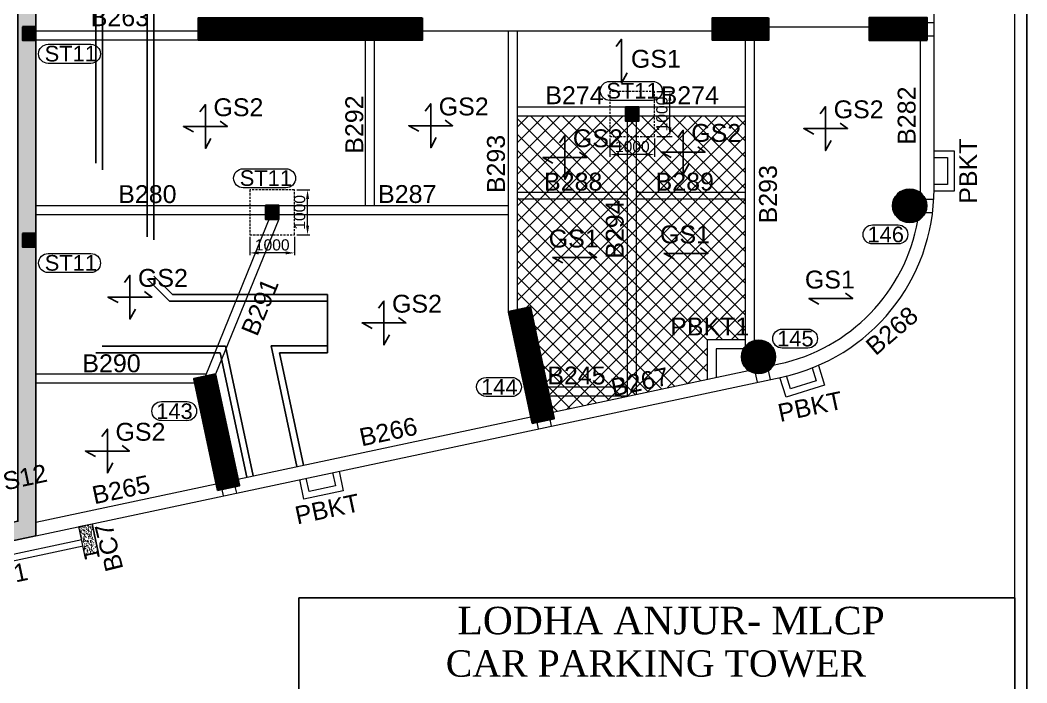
# Model space of a CAD drawing. Header units: millimetres. Extents: x -954 to 225541, y -300291 to -180647.
# Drawn here: x 127025 to 149542, y -234916 to -220089 of the extents above; entities that cross this region are included whole.
import ezdxf
from ezdxf.enums import TextEntityAlignment as Align

# ---------------------------------------------------------------- set-up
doc = ezdxf.new("R2010")
doc.units = ezdxf.units.MM
doc.header["$LTSCALE"] = 100
doc.header["$MEASUREMENT"] = 0
doc.header["$PDMODE"] = 3
doc.linetypes.add('01_ALL FLOOR PLANS_190205$0$HIDDEN2', pattern=[0.1875, 0.125, -0.0625])
doc.linetypes.add('DASHED', pattern=[0.75, 0.5, -0.25])
for name, color, linetype in [('01_ALL FLOOR PLANS_190205$0$WD-ELE-6', 5, 'Continuous'), ('SHEET', 7, 'Continuous'), ('WD-ELE-1', 2, 'Continuous'), ('WD-RCC SLAB HATCH', 253, 'Continuous')]:
    doc.layers.add(name, color=color, linetype=linetype)
for name, color, linetype, lineweight in [('BEAM', 191, 'Continuous', 20), ('BEAM NO (H)', 121, 'Continuous', 20), ('BEAM NO (V)', 121, 'Continuous', 20), ('COL HATCH', 67, 'Continuous', 25), ('colno', 11, 'Continuous', 15), ('COLUMN', 84, 'Continuous', 30), ('DIM', 8, 'Continuous', 13), ('FOOTING', 12, 'Continuous', 20), ('NON STRU. WALL', 3, 'Continuous', 15), ('RET WALL', 31, 'Continuous', 30), ('RET WALL HATCH', 57, 'Continuous', 13), ('SLAB MARK', 241, 'Continuous', 25), ('SLAB NO', 52, 'Continuous', 25), ('STUB', 2, 'Continuous', 30), ('SUNK', 251, 'Continuous', 9)]:
    doc.layers.add(name, color=color, linetype=linetype, lineweight=lineweight)
doc.styles.add('ARIAL', font='arial.ttf')
doc.styles.add('STYLE3', font='times.ttf', dxfattribs={"width": 0.8, "height": 12})
doc.dimstyles.new('150', dxfattribs={"dimscale": 150, "dimtxt": 2.5, "dimasz": 2, "dimexe": 0.5, "dimexo": 0.5, "dimgap": 0.5, "dimtad": 1, "dimdec": 0, "dimzin": 3, "dimdsep": 46, "dimtxsty": 'ARIAL', "dimcen": 0, "dimdle": 1, "dimclrd": 256, "dimclre": 256, "dimclrt": 7, "dimadec": 0, "dimazin": 0, "dimtfac": 1, "dimtdec": 0, "dimtmove": 0, "dimatfit": 3, "dimfxl": 0, "dimtolj": 1, "dimtzin": 0, "dimlwd": -1, "dimlwe": -1, "dimarcsym": 0})
pattern_1 = [(45, (-98996.892, -734137.501), (-8.83883476, 8.83883476), [])]

# ---------------------------------------------------------------- blocks, each defined once
blk = doc.blocks.new('*D84')
at = {"layer": 'Defpoints', "color": 0, "transparency": 16777216}
for p in [(132163, -224889), (133163, -224889), (132163, -225297)]:
    blk.add_point(p, dxfattribs=at)
at = {"layer": 'DIM', "transparency": 16777216}
for p, q in [((132163, -224939), (132163, -225347)), ((133163, -224939), (133163, -225347)), ((132963, -225297), (132363, -225297))]:
    blk.add_line(p, q, dxfattribs=at)
for points in [[(132363, -225263), (132363, -225330), (132163, -225297)], [(132963, -225263), (132963, -225330), (133163, -225297)]]:
    blk.add_solid(points, dxfattribs=at)
at = {"layer": 'DIM', "color": 7, "transparency": 16777216, "insert": (132663, -225119), "char_height": 250, "attachment_point": 5, "style": 'ARIAL'}
blk.add_mtext('\\A1;1000', dxfattribs=at)
blk = doc.blocks.new('*D85')
at = {"layer": 'Defpoints', "color": 0, "transparency": 16777216}
for p in [(133163, -223889), (133454, -223889), (133163, -224889)]:
    blk.add_point(p, dxfattribs=at)
at = {"layer": 'DIM', "transparency": 16777216}
for p, q in [((133213, -223889), (133504, -223889)), ((133454, -224689), (133454, -224089)), ((133213, -224889), (133504, -224889))]:
    blk.add_line(p, q, dxfattribs=at)
for points in [[(133421, -224089), (133487, -224089), (133454, -223889)], [(133421, -224689), (133487, -224689), (133454, -224889)]]:
    blk.add_solid(points, dxfattribs=at)
at = {"layer": 'DIM', "color": 7, "transparency": 16777216, "insert": (133276, -224389), "char_height": 250, "attachment_point": 5, "rotation": 90, "style": 'ARIAL'}
blk.add_mtext('\\A1;1000', dxfattribs=at)
blk = doc.blocks.new('*D238')
at = {"layer": 'Defpoints', "color": 0, "transparency": 16777216}
for p in [(140217, -222689), (141217, -222689), (140217, -223097)]:
    blk.add_point(p, dxfattribs=at)
at = {"layer": 'DIM', "transparency": 16777216}
for p, q in [((140217, -222739), (140217, -223147)), ((141217, -222739), (141217, -223147)), ((141017, -223097), (140417, -223097))]:
    blk.add_line(p, q, dxfattribs=at)
for points in [[(140417, -223063), (140417, -223130), (140217, -223097)], [(141017, -223063), (141017, -223130), (141217, -223097)]]:
    blk.add_solid(points, dxfattribs=at)
at = {"layer": 'DIM', "color": 7, "transparency": 16777216, "insert": (140717, -222919), "char_height": 250, "attachment_point": 5, "style": 'ARIAL'}
blk.add_mtext('\\A1;1000', dxfattribs=at)
blk = doc.blocks.new('*D239')
at = {"layer": 'Defpoints', "color": 0, "transparency": 16777216}
for p in [(141217, -221689), (141558, -221689), (141217, -222689)]:
    blk.add_point(p, dxfattribs=at)
at = {"layer": 'DIM', "transparency": 16777216}
for p, q in [((141267, -221689), (141608, -221689)), ((141558, -222489), (141558, -221889)), ((141267, -222689), (141608, -222689))]:
    blk.add_line(p, q, dxfattribs=at)
for points in [[(141525, -221889), (141591, -221889), (141558, -221689)], [(141525, -222489), (141591, -222489), (141558, -222689)]]:
    blk.add_solid(points, dxfattribs=at)
at = {"layer": 'DIM', "color": 7, "transparency": 16777216, "insert": (141380, -222189), "char_height": 250, "attachment_point": 5, "rotation": 90, "style": 'ARIAL'}
blk.add_mtext('\\A1;1000', dxfattribs=at)
blk = doc.blocks.new('A$C4B8E2928')
at = {"layer": 'NON STRU. WALL', "lineweight": 13}
h = blk.add_hatch(dxfattribs=at)
h.set_pattern_fill('AR-CONC', color=8, scale=15, style=0)
h.set_pattern_definition([(50, (-47286.1, -571132.81), (107.589027, -9.41282), [11.25, -123.75]), (355, (-47286.1, -571132.81), (-20.8127, 112.82882), [9, -99]), (100.451444, (-47277.14, -571133.6), (86.776327, 103.415999), [9.561029, -105.171317]), (46.1842, (-47286.1, -571102.81), (160.0862, -24.827892), [16.875, -185.625]), (96.635635, (-47272.76, -571104.88), (140.19929, 146.11779), [14.34155, -157.757064]), (351.184164, (-47286.1, -571102.81), (140.19929, 146.11779), [13.5, -148.5]), (21, (-47271.1, -571110.31), (89.536058, -60.392834), [11.25, -123.75]), (326, (-47271.1, -571110.31), (36.4973, 108.772507), [9, -99]), (71.451445, (-47263.64, -571115.34), (126.033357, 48.379673), [9.561029, -105.171317]), (37.5, (-47286.103, -571132.81), (1.8239783, 49.934078), [0, -97.8, 0, -100.5, 0, -99.375]), (7.5, (-47286.103, -571132.81), (39.4604306, 59.161757), [0, -57.3, 0, -95.55, 0, -37.875]), (327.5, (-47319.553, -571132.81), (80.0733654, -3.3832308), [0, -37.5, 0, -117, 0, -155.25]), (317.5, (-47334.55, -571132.81), (87.477925, 15.015747), [0, -48.75, 0, -77.7, 0, -110.25])])
h.paths.add_polyline_path([(127518, -25295), (127225, -25358), (127360, -25994), (127654, -25931)])
at = {"layer": 'NON STRU. WALL'}
blk.add_lwpolyline([(127225, -25358), (127518, -25295), (127654, -25931), (127360, -25994)], close=True, dxfattribs=at)

msp = doc.modelspace()

# ---------------------------------------------------------------- hatches: boundary and pattern name
at = {"layer": 'COL HATCH'}
h = msp.add_hatch(dxfattribs=at)
h.set_pattern_fill('ANSI31', color=256, scale=100, style=0)
h.set_pattern_definition(pattern_1)
h.paths.add_polyline_path([(136015.2, -220038.9), (136015.2, -220538.9), (131015.2, -220538.9), (131015.2, -220038.9)])
h = msp.add_hatch(dxfattribs=at)
h.set_pattern_fill('ANSI31', color=256, scale=100, style=0)
h.set_pattern_definition(pattern_1)
h.paths.add_polyline_path([(143764.2, -220038.9), (143764.2, -220538.9), (142514.2, -220538.9), (142514.2, -220038.9)])
h = msp.add_hatch(dxfattribs=at)
h.set_pattern_fill('ANSI31', color=256, scale=100, style=0)
h.set_pattern_definition([(45, (-98645.892, -734137.501), (-8.83883476, 8.83883476), [])])
h.paths.add_polyline_path([(147315.2, -220538.9), (147315.2, -220038.9), (146015.2, -220038.9), (146015.2, -220538.9)])
h = msp.add_hatch(dxfattribs=at)
h.set_pattern_fill('ANSI31', color=256, scale=100, style=0)
h.set_pattern_definition([(45, (-325804.151, -599340.874), (-8.83883476, 8.83883476), [])])
edge = h.paths.add_edge_path()
edge.add_arc((146920, -224242.9), 375, 0, 360)
h = msp.add_hatch(dxfattribs=at)
h.set_pattern_fill('ANSI31', color=256, scale=100, angle=-0.22892, style=0)
h.set_pattern_definition([(44.771079, (-103168.489, -734117.602), (-8.8034494, 8.87407902), [])])
h.paths.add_polyline_path([(138481, -229108.1), (138970, -229004), (138439.1, -226509.8), (137950, -226614)])
h = msp.add_hatch(dxfattribs=at)
h.set_pattern_fill('ANSI31', color=256, scale=100, style=0)
h.set_pattern_definition([(45, (-326380.428, -599329.032), (-8.83883476, 8.83883476), [])])
edge = h.paths.add_edge_path()
edge.add_arc((143540.2, -227622.8), 375, 0, 360)
h = msp.add_hatch(dxfattribs=at)
h.set_pattern_fill('ANSI31', color=256, scale=100, angle=-0.22892, style=0)
h.set_pattern_definition([(44.771079, (-110210.697, -735616.704), (-8.8034494, 8.87407902), [])])
h.paths.add_polyline_path([(131438.8, -230607.2), (131927.8, -230503.1), (131396.9, -228008.9), (130907.8, -228113.1)])
at = {"layer": 'RET WALL HATCH'}
h = msp.add_hatch(dxfattribs=at)
h.set_pattern_fill('ANSI33', color=256, scale=1000, style=0)
h.set_pattern_definition([(45, (180198, 657046.5), (-176.776695, 176.776695), []), (45, (180374.77, 657046.5), (-176.776695, 176.776695), [125, -62.5])])
h.paths.add_polyline_path([(114865.2, -211188.9), (96515.2, -211188.9), (96515.2, -205288.9), (114865.2, -205288.9)], flags=16)
h.paths.add_polyline_path([(114865.2, -204788.9), (96515.2, -204788.9), (96515.2, -199038.9), (114865.2, -199038.9)], flags=16)
h.paths.add_polyline_path([(114865.2, -211688.9), (114865.2, -217638.9), (96515.2, -217638.9), (96515.2, -211688.9)], flags=16)
h.paths.add_polyline_path([(114865.2, -218038.9), (114865.2, -230488.9), (106315.2, -230488.9), (106315.2, -218038.9)], flags=16)
h.paths.add_polyline_path([(105915.2, -218038.9), (105915.2, -230488.9), (96515.2, -230488.9), (96515.2, -218038.9)], flags=16)
h.paths.add_polyline_path([(96115.2, -211238.9), (84765.2, -211238.9), (84765.2, -211638.9), (96115.2, -211638.9), (96115.2, -217638.9), (84765.2, -217638.9), (84765.2, -218038.9), (96115.2, -218038.9), (96115.2, -230488.9), (84765.2, -230488.9), (84765.2, -198938.9), (96115.2, -198938.9), (96115.2, -204838.9), (84765.2, -204838.9), (84765.2, -205238.9), (96115.2, -205238.9)], flags=16)
h.paths.add_polyline_path([(100720.6, -235331.2), (103171.9, -240254.7), (99322.5, -242171.2), (96871.3, -237247.6)], flags=16)
h.paths.add_polyline_path([(94470.6, -233323.2), (96331.3, -237060.5), (98964.5, -242349.4), (88490.7, -247563.9), (83997.2, -238538.2), (92443.2, -234332.7)], flags=16)
h.paths.add_polyline_path([(84765.2, -205238.9), (84765.2, -204838.9), (86052.2, -204838.9), (86052.2, -205238.9)], flags=16)
h.paths.add_polyline_path([(96515.2, -201188.9), (96115.2, -201188.9), (96115.2, -199038.9), (96515.2, -199038.9)], flags=16)
h.paths.add_polyline_path([(96115.2, -230488.9), (96115.2, -229088.9), (96515.2, -229088.9), (96515.2, -230488.9)], flags=16)
h.paths.add_polyline_path([(106315.2, -229088.9), (106315.2, -230488.9), (105915.2, -230488.9), (105915.2, -229088.9)], flags=16)
h.paths.add_polyline_path([(94716.9, -233817.5), (95074.7, -233639.3), (94650.2, -232786.4), (83461.5, -238359.9), (88310.9, -248100.3), (100127.4, -242217.3), (99949.2, -241859.2), (99949.3, -241859.2), (100127.4, -242217.3), (116940, -233846.9), (127375.2, -231625.5), (127375.2, -198538.9), (84365.2, -198538.9), (84365.2, -230888.9), (98715.2, -230888.9), (98715.2, -230488.9), (101415.2, -230488.9), (101415.2, -230888.9), (115265.2, -230888.9), (115265.2, -199038.9), (118715.2, -199038.9), (118715.2, -198938.9), (126975.2, -198938.9), (126975.2, -231301.7), (116807.1, -233466.2), (103533.4, -240074.7), (100900.4, -234794.8), (96693, -236889.5), (96033, -235564), (95674.9, -235742.3), (95006.2, -234399.5), (95364.3, -234221.3), (95364.3, -234221.3), (95006.5, -234399.4)])
at = {"layer": 'STUB', "lineweight": 15}
h = msp.add_hatch(dxfattribs=at)
h.set_pattern_fill('ANSI31', color=67, scale=100, angle=-116.467025, style=0)
h.paths.add_polyline_path([(127075.2, -220238.9), (127075.2, -220538.9), (127375.2, -220538.9), (127375.2, -220238.9)])
h = msp.add_hatch(dxfattribs=at)
h.set_pattern_fill('ANSI31', color=67, scale=100, angle=-116.467025, style=0)
h.paths.add_polyline_path([(140566.5, -222038.8), (140566.5, -222338.8), (140866.5, -222338.8), (140866.5, -222038.8)])
h = msp.add_hatch(dxfattribs=at)
h.set_pattern_fill('ANSI31', color=67, scale=100, angle=-116.46703, style=0)
h.set_pattern_definition([(288.5329749, (1434254.276, -1196729.491), (11.85176104, 3.97312979), [])])
h.paths.add_polyline_path([(132512.6, -224238.9), (132512.6, -224538.9), (132812.6, -224538.9), (132812.6, -224238.9)])
h = msp.add_hatch(dxfattribs=at)
h.set_pattern_fill('ANSI31', color=67, scale=100, angle=-116.467025, style=0)
h.paths.add_polyline_path([(127075.2, -224863.9), (127075.2, -225163.9), (127375.2, -225163.9), (127375.2, -224863.9)])
at = {"layer": 'SUNK'}
h = msp.add_hatch(dxfattribs=at)
h.set_pattern_fill('ANSI37', color=256, scale=2000)
h.paths.add_polyline_path([(138150, -222238.8), (143250, -222238.8), (143250, -227241.6), (142390, -227241.6), (142390, -228122.6), (138938.8, -228857.2), (138439.1, -226509.8), (138150, -226571.4)])
at = {"layer": 'WD-RCC SLAB HATCH', "ltscale": 1000}
h = msp.add_hatch(dxfattribs=at)
h.set_pattern_fill('ANSI31', color=256, scale=45, angle=-257.98261)
h.set_pattern_definition([(147.01738666, (1014029.3794, -118411.256), (-3.062162878, -4.71845139), [])])
h.paths.add_polyline_path([(128475.5, -232055.9), (128493.6, -232141, 0.4142136), (128497.1, -232143.3), (128500.1, -232142.7, 0.3816891), (128502.5, -232139.4), (128495.2, -232064.4, -0.3816891), (128499.1, -232059), (128748.6, -232005.9, -0.3816891), (128754.4, -232009.3), (128778.2, -232080.7, 0.3816891), (128781.7, -232082.7), (128784.7, -232082.1, 0.4142136), (128787, -232078.5), (128768.9, -231993.4)])

# ---------------------------------------------------------------- linework, layer by layer
at = {"color": 5}
msp.add_lwpolyline([(-953.5, -300291), (149541.8, -300291), (149541.8, -193995.9), (-953.5, -193995.9)], close=True, dxfattribs=at)
at = {"color": 0, "linetype": 'ByBlock'}
msp.add_lwpolyline([(133259, -233016.2), (149275.6, -233016.2), (149275.6, -300024.9), (133259, -300024.9)], close=True, dxfattribs=at)
at = {"layer": '01_ALL FLOOR PLANS_190205$0$WD-ELE-6', "linetype": '01_ALL FLOOR PLANS_190205$0$HIDDEN2', "ltscale": 1000}
for p, q in [((128715.2, -210788.9), (128715.2, -227528.9)), ((128864.9, -210939.6), (128864.9, -227379.6)), ((133896.9, -226229.6), (133896.9, -227528.9)), ((128861.9, -227379.6), (131620.8, -227379.6)), ((131620.8, -227379.6), (132238.9, -230283.5)), ((128715.2, -227528.9), (131502.6, -227528.9)), ((131499.3, -227529.6), (132092.2, -230314.7)), ((132828.3, -227528.9), (133896.9, -227528.9)), ((132828.3, -227528.9), (133363.7, -230044))]:
    msp.add_line(p, q, dxfattribs=at)
for points in [[(130768.2, -213738.9), (130768.2, -211938.9), (130368.2, -211938.9), (129864.9, -212438.9), (129864.9, -225878.9), (130368.2, -226379.6), (133899.9, -226379.6)], [(131015.2, -213738.9), (130618.2, -213738.9), (130618.2, -212088.9), (130430, -212088.9), (130014.9, -212501.4), (130014.9, -225816.6), (130430.1, -226229.6), (133899.9, -226229.6)], [(133217, -230075.3), (132643, -227378.9), (133896.9, -227378.9)]]:
    msp.add_lwpolyline(points, dxfattribs=at)
at = {"layer": 'BEAM'}
for p, q in [((147315.2, -220138.9), (147465.2, -220138.9)), ((131015.2, -220338.9), (127375.2, -220338.9)), ((142514.2, -220338.9), (136015.2, -220338.9)), ((137950, -226614), (137950, -220338.9)), ((138150, -226614), (138150, -220338.9)), ((143764.2, -220238.9), (146015.2, -220238.9)), ((131015.2, -220538.9), (127375.2, -220538.9)), ((134750, -224238.9), (134750, -220538.9)), ((134950, -224238.9), (134950, -220538.9)), ((143250, -227385.2), (143250, -220538.9)), ((143450, -227251.8), (143450, -220538.9)), ((147315.2, -220438.9), (147465.2, -220438.9)), ((143250, -222038.8), (138150, -222038.8)), ((143250, -222238.8), (138150, -222238.8)), ((140600, -222238.8), (140600, -228503.6)), ((140800, -222238.8), (140800, -228461)), ((138150, -223935.6), (140600, -223935.6)), ((140800, -223935.6), (143250, -223935.6)), ((127375.2, -224238.9), (132512.6, -224238.9)), ((132812.6, -224238.9), (137950, -224238.9)), ((138150, -224085.6), (140600, -224085.6)), ((140800, -224085.6), (143250, -224085.6)), ((147263.7, -224092.9), (147459.3, -224092.9)), ((127375.2, -224438.9), (132512.6, -224438.9)), ((132627.4, -224463.4), (131160.3, -228059.3)), ((132812.6, -224438.9), (137950, -224438.9)), ((147263.7, -224392.9), (147433, -224392.9)), ((132812.6, -224538.9), (131396.9, -228008.9)), ((131180.9, -228008.9), (127375.2, -228008.9)), ((143465, -227990.2), (143507.8, -228191.3)), ((143758.4, -227927.7), (143801.2, -228128.9)), ((130907.8, -228208.9), (127375.2, -228208.9)), ((140600, -228303.6), (138820.9, -228303.6)), ((140600, -228503.6), (138863.5, -228503.6)), ((138578.8, -229087.2), (138610, -229234)), ((138872.2, -229024.8), (138903.4, -229171.5)), ((131830, -230523.9), (131861.2, -230670.6)), ((131536.6, -230586.3), (131567.8, -230733.1)), ((128402.6, -231713.6), (124596.3, -232523.8)), ((128433.8, -231860.3), (124632.4, -232669.5))]:
    msp.add_line(p, q, dxfattribs=at)
for points in [[(127375.2, -231625.6), (144060.4, -228073.7, 0.3540332), (147465.2, -223867.9), (147465.2, -202838.9, 0.4142136), (143165.2, -198538.9), (127375.2, -198538.9)], [(147159.5, -224083.6, 0.0131579), (147165.2, -223867.9), (147165.2, -220533.5)], [(143866, -227808.4), (143998, -227780.3, 0.3051122), (147103, -224570.3)]]:
    msp.add_lwpolyline(points, format="xyb", dxfattribs=at)
for points in [[(147465.2, -223013.9), (147915.2, -223013.9), (147915.2, -223913.9), (147465.2, -223913.9)], [(147465.2, -223163.9), (147765.2, -223163.9), (147765.2, -223763.9), (147465.2, -223763.9)], [(143250, -227241.6), (142390, -227241.6), (142390, -228122.6)], [(143250, -227441.6), (142590, -227441.6), (142590, -228080)], [(144877.9, -227812.1), (145016.6, -228254.3), (144157.9, -228523.8), (144019.4, -228082.4)], [(138938.8, -228857.2), (143318.1, -227925)], [(144738.6, -227869.7), (144828.6, -228156.1), (144256.1, -228335.8), (144166.4, -228049.8)], [(131896.6, -230356.4), (138449.7, -228961.4)], [(134159.8, -230181.5), (134253.5, -230621.7), (133373.2, -230809.1), (133279.5, -230368.9)], [(134013.1, -230212.8), (134075.5, -230506.2), (133488.7, -230631.1), (133426.2, -230337.7)], [(127375.2, -231318.8), (131407.5, -230460.5)], [(128768.9, -231993.4), (128475.5, -232055.9), (128340.1, -231420.1)], [(128768.9, -231993.4), (128633.6, -231357.7)]]:
    msp.add_lwpolyline(points, dxfattribs=at)
at = {"layer": 'colno'}
for points in [[(127650.5, -221056.6, -1), (127650.5, -220629.2), (128607.5, -220629.2, -1), (128607.5, -221056.6)], [(140213.8, -221886.1, -1), (140213.8, -221458.7), (141170.8, -221458.7, -1), (141170.8, -221886.1)], [(132014.2, -223840.8, -1), (132014.2, -223413.4), (132971.1, -223413.4, -1), (132971.1, -223840.8)], [(127652.5, -225737.4, -1), (127652.5, -225310), (128609.5, -225310, -1), (128609.5, -225737.4)], [(144071.8, -227428, -1), (144071.8, -227000.6), (144644.3, -227000.6, -1), (144644.3, -227428)]]:
    msp.add_lwpolyline(points, format="xyb", close=True, dxfattribs=at)
for points, elevation in [([(146092.5, -225097.3, -1), (146092.5, -224669.9), (146665.1, -224669.9, -1), (146665.1, -225097.3)], 10188.5), ([(137448.5, -228508.5, -1), (137450.3, -228081.1), (138022.8, -228083.4, -1), (138021.1, -228510.8)], -1455.5), ([(130184, -229049.8, -1), (130185.7, -228622.4), (130758.3, -228624.7, -1), (130756.6, -229052.1)], -1455.5)]:
    msp.add_lwpolyline(points, format="xyb", close=True, dxfattribs=dict(at, elevation=elevation))
at = {"layer": 'COLUMN'}
for points in [[(136015.2, -220038.9), (136015.2, -220538.9), (131015.2, -220538.9), (131015.2, -220038.9)], [(143764.2, -220038.9), (143764.2, -220538.9), (142514.2, -220538.9), (142514.2, -220038.9)], [(147315.2, -220538.9), (147315.2, -220038.9), (146015.2, -220038.9), (146015.2, -220538.9)], [(138481, -229108.1), (138970, -229004), (138439.1, -226509.8), (137950, -226614)], [(131438.8, -230607.2), (131927.8, -230503.1), (131396.9, -228008.9), (130907.8, -228113.1)]]:
    msp.add_lwpolyline(points, close=True, dxfattribs=at)
for centre in [(146920, -224242.9), (143540.2, -227622.8)]:
    msp.add_circle(centre, 375, dxfattribs=at)
at = {"layer": 'FOOTING', "linetype": 'DASHED'}
for points in [[(140216.5, -221688.8), (140216.5, -222688.8), (141216.5, -222688.8), (141216.5, -221688.8)], [(132162.6, -223888.9), (132162.6, -224888.9), (133162.6, -224888.9), (133162.6, -223888.9)]]:
    msp.add_lwpolyline(points, close=True, dxfattribs=at)
at = {"layer": 'RET WALL', "lineweight": 25}
msp.add_lwpolyline([(116807.1, -233466.2), (126975.2, -231301.7), (126975.2, -198938.9), (118665.2, -198938.9), (118665.2, -199038.9), (115265.2, -199038.9), (115265.2, -230888.9), (84365.2, -230888.9), (84365.2, -198538.9), (127375.2, -198538.9), (127375.2, -231625.5), (116940, -233846.9), (88310.9, -248100.3), (83461.5, -238359.9), (94650.2, -232786.4), (96693, -236889.5), (100900.4, -234794.8), (103533.4, -240074.7), (116807.1, -233466.2)], dxfattribs=at)
at = {"layer": 'SLAB MARK', "elevation": 0}
for points in [[(140354.9, -220678.5), (140477.7, -220514.9), (140477.7, -221496.5), (140600.5, -221271.5)], [(131045.9, -222141.5), (131168.7, -221977.9), (131168.7, -222959.5), (131291.5, -222734.6)], [(136084.9, -222124.5), (136207.7, -221960.9), (136207.7, -222942.5), (136330.5, -222717.6)], [(131495.9, -222345.9), (131659.5, -222468.7), (130677.9, -222468.7), (130902.9, -222591.6)], [(136534.9, -222328.9), (136698.5, -222451.7), (135716.9, -222451.7), (135941.9, -222574.6)], [(139754.3, -225276.6), (139917.9, -225399.4), (138936.3, -225399.4), (139161.2, -225522.2)], [(142244.3, -225183.6), (142407.9, -225306.4), (141426.3, -225306.4), (141651.2, -225429.2)], [(129357.9, -225959.5), (129480.7, -225795.9), (129480.7, -226777.5), (129603.5, -226552.6)], [(129807.9, -226163.9), (129971.5, -226286.7), (128989.9, -226286.7), (129214.9, -226409.6)], [(145484.3, -226194.6), (145647.9, -226317.4), (144666.3, -226317.4), (144891.2, -226440.2)], [(135039.9, -226536.5), (135162.7, -226372.9), (135162.7, -227354.5), (135285.5, -227129.6)], [(135489.9, -226740.9), (135653.5, -226863.7), (134671.9, -226863.7), (134896.9, -226986.6)]]:
    msp.add_lwpolyline(points, dxfattribs=at)
at = {"layer": 'SLAB MARK'}
for points in [[(144918, -222188), (145040.8, -222024.4), (145040.8, -223006), (145163.6, -222781)], [(145368, -222392.4), (145531.6, -222515.2), (144550, -222515.2), (144775, -222638)], [(139085.2, -222835.8), (139208, -222672.2), (139208, -223653.8), (139330.8, -223428.8)], [(141732.2, -222715.8), (141855, -222552.2), (141855, -223533.8), (141977.8, -223308.8)], [(139535.2, -223040.2), (139698.8, -223163), (138717.2, -223163), (138942.2, -223285.8)], [(142182.2, -222920.2), (142345.8, -223043), (141364.2, -223043), (141589.2, -223165.8)], [(128855, -229402.6), (128977.8, -229239), (128977.8, -230220.6), (129100.6, -229995.7)], [(129305, -229607), (129468.6, -229729.8), (128487, -229729.8), (128712, -229852.6)]]:
    msp.add_lwpolyline(points, dxfattribs=at)
at = {"layer": 'STUB'}
for points in [[(127075.2, -220238.9), (127075.2, -220538.9), (127375.2, -220538.9), (127375.2, -220238.9)], [(140566.5, -222038.8), (140566.5, -222338.8), (140866.5, -222338.8), (140866.5, -222038.8)], [(132512.6, -224238.9), (132512.6, -224538.9), (132812.6, -224538.9), (132812.6, -224238.9)], [(127075.2, -224863.9), (127075.2, -225163.9), (127375.2, -225163.9), (127375.2, -224863.9)]]:
    msp.add_lwpolyline(points, close=True, dxfattribs=at)
at = {"layer": 'SUNK', "color": 6}
msp.add_lwpolyline([(-687.4, -300024.9), (149275.6, -300024.9), (149275.6, -194262.1), (-687.4, -194262.1)], close=True, dxfattribs=at)
at = {"layer": 'WD-ELE-1', "ltscale": 1000}
msp.add_lwpolyline([(128748.6, -232005.9, -0.3816891), (128754.4, -232009.3), (128778.2, -232080.7, 0.3816891), (128781.7, -232082.7), (128784.7, -232082.1, 0.4142136), (128787, -232078.5), (128768.9, -231993.4), (128475.5, -232055.9), (128493.6, -232141, 0.4142136), (128497.1, -232143.3), (128500.1, -232142.7, 0.3816891), (128502.5, -232139.4), (128495.2, -232064.4, -0.3816891), (128499.1, -232059), (128748.6, -232005.9)], format="xyb", dxfattribs=at)

# ---------------------------------------------------------------- block references
at = {"layer": 'NON STRU. WALL'}
msp.add_blockref('A$C4B8E2928', (1115.2, -206062.3), dxfattribs=at)

# ---------------------------------------------------------------- texts
at = {"layer": 'BEAM NO (H)', "style": 'ARIAL'}
for s, p in [('B263', (129256.4, -220024.3, 0)), ('B274', (139422.9, -221769.4, 0)), ('B274', (142001.9, -221769.4, 0)), ('B288', (139394.8, -223702.4, 0)), ('B289', (141889.8, -223702.4, 0)), ('B280', (129870.8, -223981.4, 0)), ('B287', (135683.8, -223979.4, 0)), ('PBKT1', (142448.6, -226943.4, 0)), ('B290', (129068.8, -227766.3, 0)), ('B245', (139468.4, -228039.4, 0))]:
    msp.add_text(s, height=400, dxfattribs=at).set_placement(p, align=Align.MIDDLE_CENTER)
for s, rotation, p in [('B268', 40.65252, (146522.9, -227035.3)), ('B267', 12.01739, (140884, -228181.7)), ('PBKT', 12.01739, (144695.2, -228733.7)), ('B266', 12.01739, (135259.2, -229295.1)), ('B265', 12.01739, (129281.3, -230590.9)), ('PBKT', 12.01739, (133894.3, -231025.8)), ('PB1', 12.01739, (126668.1, -232520.8))]:
    msp.add_text(s, height=400, rotation=rotation, dxfattribs=at).set_placement(p, align=Align.MIDDLE_CENTER)
at = {"layer": 'BEAM NO (V)', "style": 'ARIAL'}
for s, rotation, p in [('B282', 90, (146852.7, -222226.4)), ('B292', 90, (134498.7, -222425.7, 0)), ('B293', 90, (137667.7, -223307.7, 0)), ('PBKT', 90, (148227.7, -223467.7)), ('B293', 90, (143751.7, -223985.1)), ('B294', 90, (140323.7, -224774.7, 0)), ('B291', 67.80519, (132387.1, -226505.7)), ('BC7', 103.91714, (129011.1, -231884.4))]:
    msp.add_text(s, height=400, rotation=rotation, dxfattribs=at).set_placement(p, align=Align.MIDDLE_CENTER)
at = {"layer": 'colno', "style": 'ARIAL'}
for s, p in [('ST11', (128157.7, -220838.6, -10188.5)), ('ST11', (140721, -221668, -10188.5)), ('ST11', (132521.4, -223622.8, -10188.5)), ('146', (146385.1, -224883.1)), ('ST11', (128159.7, -225519.4, -10188.5)), ('145', (144364.3, -227213.8, -10188.5))]:
    msp.add_text(s, height=350, dxfattribs=at).set_placement(p, align=Align.MIDDLE_CENTER)
for s, p in [('144', (137741.9, -228295.5, -11644)), ('143', (130477.4, -228836.8, -11644))]:
    msp.add_text(s, height=350, rotation=359.77108, dxfattribs=at).set_placement(p, align=Align.MIDDLE_CENTER)
at = {"layer": 'SHEET', "color": 2, "style": 'STYLE3'}
for s, height, p in [('LODHA ANJUR- MLCP', 615.505, (136806.7, -233213.4)), ('CAR PARKING TOWER', 589.71, (136544.5, -234187.3))]:
    msp.add_text(s, height=height, dxfattribs=at).set_placement(p, align=Align.TOP_LEFT)
at = {"layer": 'SLAB NO', "style": 'ARIAL'}
for s, p in [('GS1', (140686, -221153.9)), ('GS2', (131348, -222238)), ('GS2', (136387, -222221)), ('GS2', (145220.1, -222284.5, 0)), ('GS2', (142034.3, -222812.3, 0)), ('GS2', (139387.3, -222932.3, 0)), ('GS1', (141337, -225082)), ('GS1', (138847, -225175)), ('GS2', (129660, -226056)), ('GS1', (144577, -226093)), ('GS2', (135342, -226633)), ('GS2', (129157.1, -229499.1, 0))]:
    msp.add_text(s, height=400, dxfattribs=at).set_placement(p)
msp.add_text('S12', height=400, rotation=12.01739, dxfattribs=at).set_placement((126687.6, -230613.2, 0))

# ---------------------------------------------------------------- dimensions: what is measured, and where the dimension line sits
at = {"layer": 'DIM'}
for base, p1, p2, picture, middle in [((141558, -221688.8), (141216.5, -222688.8), (141216.5, -221688.8), '*D239', (141380.4, -222188.8)), ((133454.1, -223888.9), (133162.6, -224888.9), (133162.6, -223888.9), '*D85', (133276.4, -224388.9))]:
    dim = msp.add_linear_dim(base=base, p1=p1, p2=p2, angle=90, dimstyle='150', override={"dimscale": 100}, dxfattribs=at)
    dim.commit()
    dim.dimension.update_dxf_attribs({"geometry": picture, "text_midpoint": middle})
for base, p1, p2, picture, middle in [((140216.5, -223096.5), (141216.5, -222688.8), (140216.5, -222688.8), '*D238', (140716.5, -222918.9)), ((132162.6, -225296.6), (133162.6, -224888.9), (132162.6, -224888.9), '*D84', (132662.6, -225118.9))]:
    dim = msp.add_linear_dim(base=base, p1=p1, p2=p2, dimstyle='150', override={"dimscale": 100}, dxfattribs=at)
    dim.commit()
    dim.dimension.update_dxf_attribs({"geometry": picture, "text_midpoint": middle})

doc.saveas('drawing.dxf')
